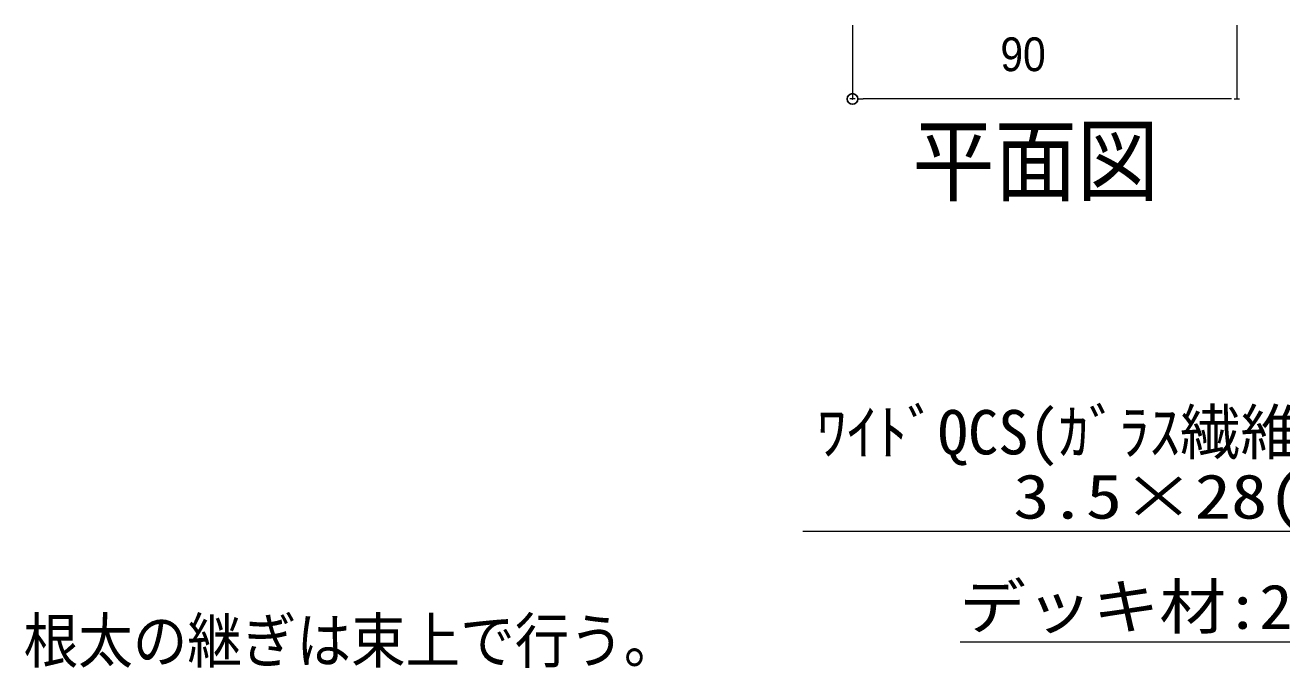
# Model space of a CAD drawing. Units: millimetres, scale not verified. Extents: x -4750 to 4750, y -3000 to 3000.
# Drawn here: x 2720.1 to 3014.4, y 610.7 to 761.2 of the extents above; entities that cross this region are included whole.
import ezdxf
from ezdxf.enums import TextEntityAlignment as Align

# ---------------------------------------------------------------- set-up
doc = ezdxf.new("R2010")
doc.units = ezdxf.units.MM
doc.header["$LTSCALE"] = 5
doc.header["$PDMODE"] = 32
doc.header["$PDSIZE"] = 2.5
for name, color, linetype, lineweight in [('0-4_0', 7, 'Continuous', 9), ('0-6_文字', 7, 'Continuous', 9), ('0-7_寸法', 7, 'Continuous', 9)]:
    doc.layers.add(name, color=color, linetype=linetype, lineweight=lineweight)
doc.layers.add('0-9_Defpoints', color=7, linetype='Continuous')
doc.styles.add('Osaka', font='')
doc.styles.add('ＭＳ ゴシック', font='')
doc.styles.get('Osaka').set_extended_font_data('Osaka')
doc.styles.get('ＭＳ ゴシック').set_extended_font_data('MS Gothic')

# ---------------------------------------------------------------- blocks, each defined once
blk = doc.blocks.new('_DOT')
at = {"layer": '0-4_0'}
for p, q in [((-10, 0), (-20, 0)), ((-5, 0), (5, 0))]:
    blk.add_line(p, q, dxfattribs=at)

msp = doc.modelspace()

# ---------------------------------------------------------------- linework, layer by layer
at = {"layer": '0-6_文字'}
for p, q in [((3106.87, 642.6), (2902.259, 642.6)), ((3073.99, 616.734), (2939.041, 616.734))]:
    msp.add_line(p, q, dxfattribs=at)
at = {"layer": '0-7_寸法'}
for p, q in [((2913.846, 761.2), (2913.846, 743.914)), ((3003.846, 761.2), (3003.846, 743.914)), ((3001.342, 743.914), (2916.35, 743.914))]:
    msp.add_line(p, q, dxfattribs=at)
at = {"layer": '0-9_Defpoints'}
msp.add_point((2913.846, 743.914), dxfattribs=at)

# ---------------------------------------------------------------- block references
at = {"layer": '0-7_寸法', "xscale": 0.1251862, "yscale": 0.1251862, "rotation": 180}
msp.add_blockref('_DOT', (2913.846, 743.914), dxfattribs=at)
at = {"layer": '0-7_寸法', "xscale": 0.1251862, "yscale": 0.1251862}
msp.add_blockref('_DOT', (3003.846, 743.914), dxfattribs=at)

# ---------------------------------------------------------------- texts
at = {"layer": '0-6_文字', "style": 'ＭＳ ゴシック'}
for s, height, width, p in [('平面図', 15.69, 0.9, (2927.885, 716.925)), ('3.5×28(SUS)ビス固定', 10.41, 1.2, (2951.529, 642.506)), ('デッキ材:25×145開', 10.41, 1.1, (2938.874, 616.695)), ('根太の継ぎは束上で行う。', 10.41, 0.9, (2719.721, 608.734))]:
    msp.add_text(s, height=height, dxfattribs=dict(at, width=width)).set_placement(p, align=Align.BOTTOM_LEFT)
msp.add_text('ﾜｲﾄﾞQCS(ｶﾞﾗｽ繊維入ﾎﾟﾘｶｰﾎﾞﾈｰﾄ)', height=10.41, dxfattribs=at).set_placement((2905.416, 657.542), align=Align.BOTTOM_LEFT)
at = {"layer": '0-7_寸法', "style": 'Osaka', "width": 0.9}
msp.add_text('90', height=7.918, dxfattribs=at).set_placement((2948.504, 748.04), align=Align.BOTTOM_LEFT)

doc.saveas('drawing.dxf')
